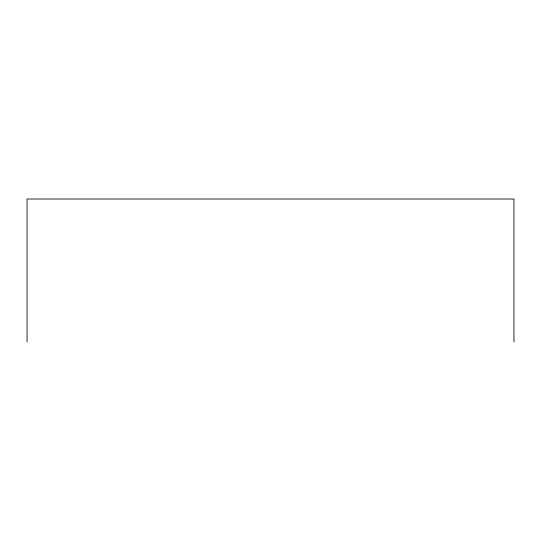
<?xml version="1.0" encoding="UTF-8"?>
<svg xmlns="http://www.w3.org/2000/svg" width="541" height="541" viewBox="0 0 541 541"><rect width="100%" height="100%" fill="white"/><g stroke="black" fill="none" stroke-linecap="round" stroke-linejoin="round"><path stroke-width="0.81" d="M513.95 341.986L513.95 199.014L27.05 199.014L27.05 341.986"/></g></svg>
